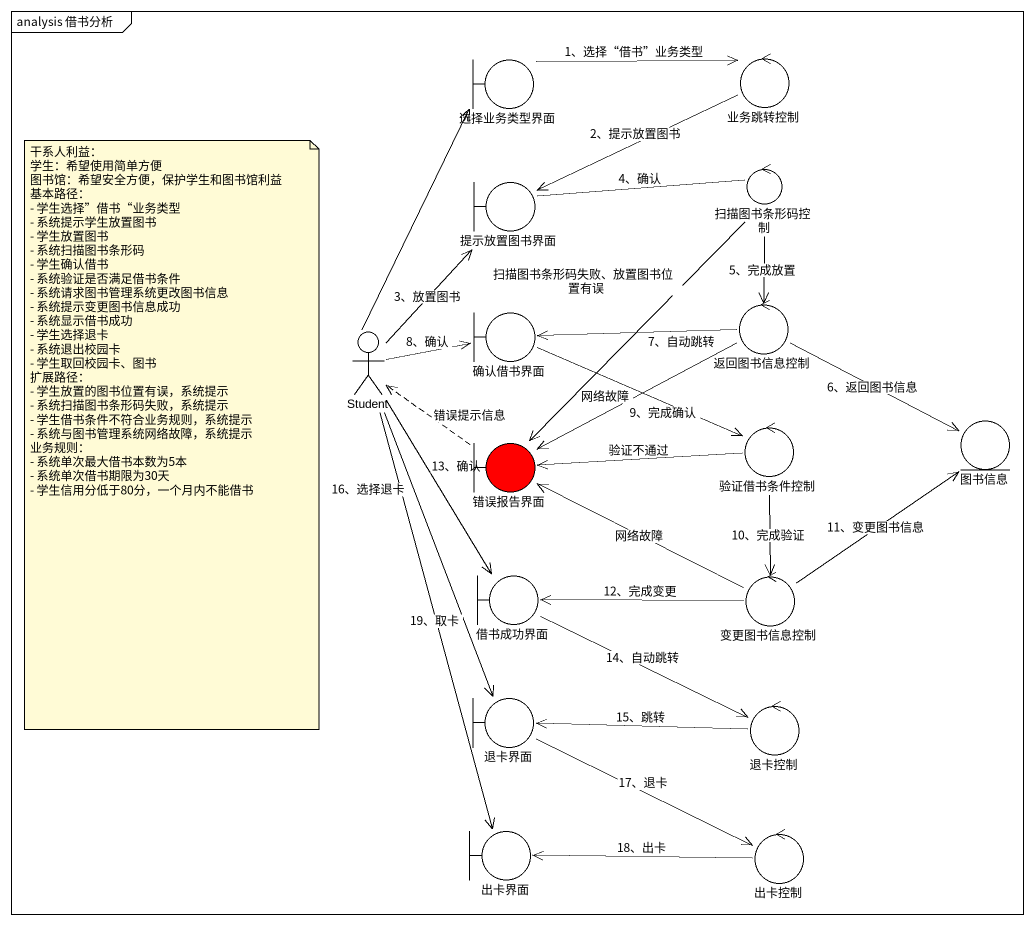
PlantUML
@startuml
mainframe analysis 借书分析
boundary 选择业务类型界面
control 业务跳转控制
control 扫描图书条形码控制
boundary 提示放置图书界面
boundary 确认借书界面
control 返回图书信息控制
actor Student
entity 图书信息
boundary 错误报告界面 #FF0000
control 验证借书条件控制
boundary 借书成功界面
control 变更图书信息控制
boundary 退卡界面
control 退卡控制
boundary 出卡界面
control 出卡控制
选择业务类型界面 -right-> 业务跳转控制 : 1、选择“借书”业务类型
业务跳转控制 -left-> 提示放置图书界面 : 2、提示放置图书
扫描图书条形码控制 --> 返回图书信息控制 : 5、完成放置
扫描图书条形码控制 --> 错误报告界面 : 扫描图书条形码失败、放置图书位置有误
提示放置图书界面 -right- 扫描图书条形码控制 : 4、确认
确认借书界面 -right-> 验证借书条件控制 : 9、完成确认
返回图书信息控制 -left-> 确认借书界面 : 7、自动跳转
返回图书信息控制 -right-> 图书信息 : 6、返回图书信息
返回图书信息控制 -left-> 错误报告界面 : 网络故障
Student -up-> 选择业务类型界面
Student -up-> 提示放置图书界面 : 3、放置图书
Student -right-> 确认借书界面 : 8、确认
Student --> 借书成功界面 : 13、确认
Student --> 退卡界面 : 16、选择退卡
Student --> 出卡界面 : 19、取卡
错误报告界面 .up.> Student : 错误提示信息
验证借书条件控制 -left-> 错误报告界面 : 验证不通过
验证借书条件控制 --> 变更图书信息控制 : 10、完成验证
借书成功界面 -right-> 退卡控制 : 14、自动跳转
变更图书信息控制 -up-> 图书信息 : 11、变更图书信息
变更图书信息控制 -left-> 错误报告界面 : 网络故障
变更图书信息控制 -left-> 借书成功界面 : 12、完成变更
退卡界面 -right-> 出卡控制 : 17、退卡
退卡控制 -left-> 退卡界面 : 15、跳转
出卡控制 -left-> 出卡界面 : 18、出卡
note as N1
  干系人利益：
  学生：希望使用简单方便
  图书馆：希望安全方便，保护学生和图书馆利益
  基本路径：
  - 学生选择”借书“业务类型
  - 系统提示学生放置图书
  - 学生放置图书
  - 系统扫描图书条形码
  - 学生确认借书
  - 系统验证是否满足借书条件
  - 系统请求图书管理系统更改图书信息
  - 系统提示变更图书信息成功
  - 系统显示借书成功
  - 学生选择退卡
  - 系统退出校园卡
  - 学生取回校园卡、图书
  扩展路径：
  - 学生放置的图书位置有误，系统提示
  - 系统扫描图书条形码失败，系统提示
  - 学生借书条件不符合业务规则，系统提示
  - 系统与图书管理系统网络故障，系统提示
  业务规则：
  - 系统单次最大借书本数为5本
  - 系统单次借书期限为30天
  - 学生信用分低于80分，一个月内不能借书
end note
@enduml
